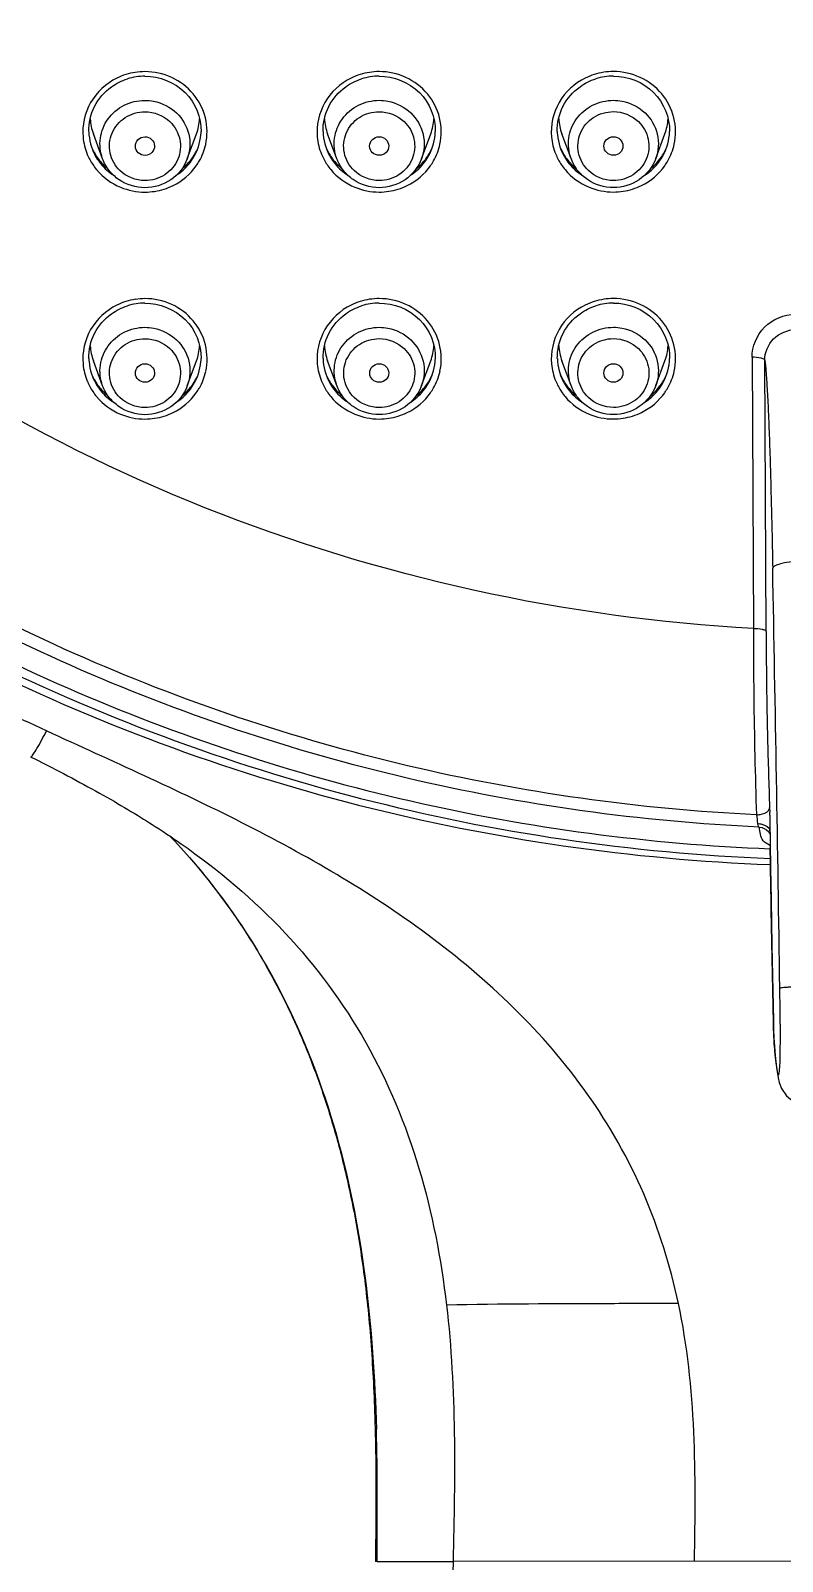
# Model space of a CAD drawing. Extents: x 1777 to 3131, y 3495 to 4487.
# Drawn here: x 2255.37 to 2279.13, y 4020.24 to 4068.55 of the extents above; entities that cross this region are included whole.
import ezdxf

# ---------------------------------------------------------------- set-up
doc = ezdxf.new("R2010")
doc.units = 0
doc.header["$LTSCALE"] = 30
doc.header["$MEASUREMENT"] = 0
for name, color, linetype in [('F3A55-R01_DXF_CONTINUOUS_LINE', 7, 'CONTINUOUS'), ('F3A55-R02_DXF_CONTINUOUS_LINE', 7, 'CONTINUOUS'), ('F3A55-R05_DXF_CONTINUOUS_LINE', 7, 'CONTINUOUS')]:
    doc.layers.add(name, color=color, linetype=linetype)

msp = doc.modelspace()

# ---------------------------------------------------------------- linework, layer by layer
at = {"layer": 'F3A55-R01_DXF_CONTINUOUS_LINE', "color": 7, "linetype": 'Continuous'}
for p, q in [((2255.374, 4045.634, 0), (2255.574, 4045.533, 0)), ((2255.574, 4045.533, 0), (2255.788, 4045.424, 0)), ((2255.788, 4045.424, 0), (2255.999, 4045.316, 0)), ((2255.999, 4045.316, 0), (2256.206, 4045.209, 0)), ((2256.206, 4045.209, 0), (2256.409, 4045.103, 0)), ((2256.409, 4045.103, 0), (2256.542, 4045.033, 0)), ((2256.542, 4045.033, 0), (2256.674, 4044.963, 0)), ((2256.674, 4044.963, 0), (2256.804, 4044.894, 0)), ((2256.804, 4044.894, 0), (2256.932, 4044.825, 0)), ((2256.932, 4044.825, 0), (2257.058, 4044.757, 0)), ((2257.058, 4044.757, 0), (2257.183, 4044.689, 0)), ((2257.183, 4044.689, 0), (2257.306, 4044.622, 0)), ((2257.306, 4044.622, 0), (2257.428, 4044.555, 0)), ((2257.428, 4044.555, 0), (2257.547, 4044.488, 0)), ((2257.547, 4044.488, 0), (2257.665, 4044.422, 0)), ((2257.665, 4044.422, 0), (2257.781, 4044.357, 0)), ((2257.781, 4044.357, 0), (2257.896, 4044.291, 0)), ((2257.896, 4044.291, 0), (2258.009, 4044.227, 0)), ((2258.009, 4044.227, 0), (2258.12, 4044.162, 0)), ((2258.12, 4044.162, 0), (2258.229, 4044.098, 0)), ((2258.229, 4044.098, 0), (2258.336, 4044.035, 0)), ((2258.336, 4044.035, 0), (2258.442, 4043.972, 0)), ((2258.442, 4043.972, 0), (2258.546, 4043.91, 0)), ((2258.546, 4043.91, 0), (2258.648, 4043.849, 0)), ((2258.648, 4043.849, 0), (2258.748, 4043.788, 0)), ((2258.748, 4043.788, 0), (2258.846, 4043.727, 0)), ((2258.846, 4043.727, 0), (2258.943, 4043.668, 0)), ((2258.943, 4043.668, 0), (2259.037, 4043.609, 0)), ((2259.037, 4043.609, 0), (2259.129, 4043.551, 0)), ((2259.129, 4043.551, 0), (2259.219, 4043.494, 0)), ((2259.219, 4043.494, 0), (2259.307, 4043.437, 0)), ((2259.307, 4043.437, 0), (2259.436, 4043.354, 0)), ((2259.436, 4043.354, 0), (2259.562, 4043.272, 0)), ((2259.562, 4043.272, 0), (2259.683, 4043.191, 0)), ((2259.683, 4043.191, 0), (2259.8, 4043.113, 0)), ((2259.761, 4043.139, 0), (2259.926, 4042.971, 0)), ((2259.8, 4043.113, 0), (2259.912, 4043.037, 0)), ((2259.912, 4043.037, 0), (2260.017, 4042.965, 0)), ((2259.926, 4042.971, 0), (2260.396, 4042.454, 0)), ((2260.017, 4042.965, 0), (2260.112, 4042.899, 0)), ((2260.112, 4042.899, 0), (2260.127, 4042.889, 0)), ((2260.396, 4042.454, 0), (2260.457, 4042.383, 0)), ((2260.457, 4042.383, 0), (2260.521, 4042.309, 0)), ((2260.521, 4042.309, 0), (2260.586, 4042.231, 0)), ((2260.586, 4042.231, 0), (2260.654, 4042.152, 0)), ((2260.654, 4042.152, 0), (2260.722, 4042.07, 0)), ((2260.722, 4042.07, 0), (2260.791, 4041.986, 0)), ((2260.791, 4041.986, 0), (2260.86, 4041.901, 0)), ((2260.86, 4041.901, 0), (2260.93, 4041.814, 0)), ((2260.93, 4041.814, 0), (2261.001, 4041.726, 0)), ((2261.001, 4041.726, 0), (2261.072, 4041.635, 0)), ((2261.072, 4041.635, 0), (2261.145, 4041.542, 0)), ((2261.145, 4041.542, 0), (2261.218, 4041.447, 0)), ((2261.218, 4041.447, 0), (2261.292, 4041.35, 0)), ((2261.292, 4041.35, 0), (2261.367, 4041.25, 0)), ((2261.367, 4041.25, 0), (2261.443, 4041.147, 0)), ((2261.443, 4041.147, 0), (2261.521, 4041.042, 0)), ((2261.521, 4041.042, 0), (2261.6, 4040.933, 0)), ((2261.6, 4040.933, 0), (2261.68, 4040.82, 0)), ((2261.68, 4040.82, 0), (2261.763, 4040.702, 0)), ((2261.763, 4040.702, 0), (2261.848, 4040.58, 0)), ((2266.251, 4024.64, 0), (2266.257, 4024.418, 0))]:
    msp.add_line(p, q, dxfattribs=at)
at = {"layer": 'F3A55-R01_DXF_CONTINUOUS_LINE', "color": 9, "linetype": 'Continuous'}
for p, q in [((2266.298, 4024.404, 0), (2266.257, 4024.418, 0)), ((2266.321, 4020.236, 0), (2266.271, 4020.236, 0)), ((2266.321, 4020.236, 0), (2268.72, 4020.236, 0)), ((2268.72, 4020.236, 0), (2266.391, 3916.205, 0)), ((2286.04, 4020.238, 0), (2268.721, 4020.236, 0))]:
    msp.add_line(p, q, dxfattribs=at)
at = {"layer": 'F3A55-R01_DXF_CONTINUOUS_LINE', "color": 7, "linetype": 'Continuous', "elevation": 0}
for points in [[(2261.848, 4040.58), (2261.934, 4040.454), (2261.977, 4040.389), (2262.021, 4040.324), (2262.064, 4040.259), (2262.108, 4040.192), (2262.152, 4040.125), (2262.195, 4040.058), (2262.239, 4039.99), (2262.282, 4039.921), (2262.326, 4039.853), (2262.369, 4039.784), (2262.412, 4039.715), (2262.454, 4039.645), (2262.497, 4039.575), (2262.539, 4039.505), (2262.581, 4039.435), (2262.623, 4039.364), (2262.665, 4039.293), (2262.707, 4039.222), (2262.749, 4039.15), (2262.79, 4039.078), (2262.831, 4039.005), (2262.872, 4038.933), (2262.913, 4038.86), (2262.953, 4038.786), (2262.994, 4038.713), (2263.034, 4038.639), (2263.074, 4038.564), (2263.114, 4038.489), (2263.154, 4038.414), (2263.193, 4038.339), (2263.232, 4038.263), (2263.271, 4038.187), (2263.31, 4038.111), (2263.349, 4038.034), (2263.388, 4037.957), (2263.426, 4037.88), (2263.464, 4037.802), (2263.502, 4037.724), (2263.54, 4037.645), (2263.577, 4037.567), (2263.614, 4037.487), (2263.652, 4037.408), (2263.688, 4037.328), (2263.725, 4037.248), (2263.762, 4037.167), (2263.798, 4037.086), (2263.834, 4037.005), (2263.87, 4036.923), (2263.905, 4036.841), (2263.941, 4036.759), (2263.976, 4036.676), (2264.011, 4036.593), (2264.046, 4036.509), (2264.08, 4036.425), (2264.114, 4036.341), (2264.149, 4036.257), (2264.182, 4036.172), (2264.216, 4036.086), (2264.249, 4036.001), (2264.283, 4035.914), (2264.315, 4035.828), (2264.348, 4035.741), (2264.381, 4035.654), (2264.413, 4035.566), (2264.445, 4035.478), (2264.477, 4035.39), (2264.508, 4035.301), (2264.539, 4035.212), (2264.57, 4035.122), (2264.601, 4035.033), (2264.632, 4034.942), (2264.662, 4034.852), (2264.692, 4034.761), (2264.722, 4034.669), (2264.751, 4034.577), (2264.781, 4034.485), (2264.81, 4034.392), (2264.839, 4034.3), (2264.867, 4034.206), (2264.895, 4034.112), (2264.923, 4034.018), (2264.951, 4033.924), (2264.979, 4033.829), (2265.006, 4033.733), (2265.033, 4033.638), (2265.06, 4033.541), (2265.086, 4033.444), (2265.113, 4033.347), (2265.139, 4033.248), (2265.165, 4033.148), (2265.191, 4033.048), (2265.217, 4032.946), (2265.243, 4032.842), (2265.268, 4032.737), (2265.294, 4032.631), (2265.32, 4032.523), (2265.346, 4032.414), (2265.371, 4032.303), (2265.396, 4032.191), (2265.421, 4032.077), (2265.446, 4031.963), (2265.471, 4031.847), (2265.496, 4031.73), (2265.52, 4031.612), (2265.544, 4031.494), (2265.567, 4031.374), (2265.591, 4031.254), (2265.613, 4031.132), (2265.636, 4031.01), (2265.658, 4030.888), (2265.68, 4030.765), (2265.701, 4030.641), (2265.722, 4030.517), (2265.743, 4030.392), (2265.763, 4030.266), (2265.783, 4030.14), (2265.803, 4030.014), (2265.822, 4029.887), (2265.84, 4029.759), (2265.859, 4029.63), (2265.877, 4029.501), (2265.894, 4029.371), (2265.911, 4029.241), (2265.928, 4029.11), (2265.944, 4028.978), (2265.96, 4028.846), (2265.976, 4028.713), (2265.991, 4028.579), (2266.006, 4028.444), (2266.02, 4028.309), (2266.034, 4028.172), (2266.047, 4028.036), (2266.061, 4027.898), (2266.073, 4027.759), (2266.086, 4027.62), (2266.098, 4027.48), (2266.109, 4027.339), (2266.12, 4027.197), (2266.131, 4027.054), (2266.142, 4026.91), (2266.152, 4026.766), (2266.161, 4026.621), (2266.17, 4026.474), (2266.179, 4026.327), (2266.188, 4026.178), (2266.196, 4026.029), (2266.204, 4025.879), (2266.211, 4025.728), (2266.218, 4025.576), (2266.224, 4025.422), (2266.231, 4025.268), (2266.236, 4025.113), (2266.242, 4024.956), (2266.247, 4024.799), (2266.251, 4024.64)], [(2266.257, 4024.418), (2266.276, 4023.349), (2266.281, 4021.658), (2266.271, 4020.236)]]:
    msp.add_lwpolyline(points, dxfattribs=at)
at = {"layer": 'F3A55-R01_DXF_CONTINUOUS_LINE', "color": 9, "linetype": 'Continuous'}
msp.add_arc((2281.198, 4104.242, 0), 61.869, 243.45547, 267.72469, dxfattribs=at)
for points, knots in [([(2253.458, 4048.672, 0), (2257.362, 4046.717, 0), (2265.637, 4043.656, 0), (2274.366, 4042.397, 0), (2278.743, 4042.228, 0)], [0, 0, 0, 0, 0.499179, 1, 1, 1, 1]), ([(2255.374, 4045.634, 0), (2255.401, 4045.62, 0), (2255.484, 4045.761, 0), (2255.584, 4045.9, 0), (2255.73, 4046.173, 0), (2255.828, 4046.354, 0), (2255.879, 4046.449, 0)], [0, 0, 0, 0, 0.094413, 0.346116, 0.664281, 1, 1, 1, 1]), ([(2275.84, 4028.376, 0), (2275.588, 4029.559, 0), (2274.863, 4031.886, 0), (2272.479, 4036.094, 0), (2268.13, 4040.202, 0), (2262.101, 4043.656, 0), (2257.943, 4045.501, 0), (2255.879, 4046.449, 0)], [0, 0, 0, 0, 0.129408, 0.258778, 0.513567, 0.756924, 1, 1, 1, 1]), ([(2260.127, 4042.889, 0), (2261.307, 4042.062, 0), (2263.528, 4040.2, 0), (2266.119, 4036.695, 0), (2267.794, 4032.653, 0), (2268.342, 4029.782, 0), (2268.513, 4028.328, 0)], [0, 0, 0, 0, 0.249424, 0.497163, 0.746706, 1, 1, 1, 1]), ([(2260.397, 4042.453, 0), (2261.451, 4041.24, 0), (2263.291, 4038.554, 0), (2265.694, 4032.523, 0), (2266.211, 4027.629, 0), (2266.298, 4024.404, 0)], [0, 0, 0, 0, 0.249221, 0.49972, 1, 1, 1, 1]), ([(2275.84, 4028.376, 0), (2275.122, 4028.374, 0), (2272.68, 4028.367, 0), (2270.237, 4028.359, 0), (2268.513, 4028.328, 0)], [0, 0, 0, 0, 0.293998, 1, 1, 1, 1])]:
    msp.add_open_spline(points, degree=3, knots=knots, dxfattribs=at)
for points in [[(2255.879, 4046.449, 0), (2254.914, 4046.892, 0), (2253.952, 4047.342, 0), (2253.002, 4047.817, 0)], [(2268.513, 4028.328, 0), (2268.828, 4025.648, 0), (2268.781, 4022.933, 0), (2268.721, 4020.236, 0)], [(2276.345, 4020.237, 0), (2276.397, 4022.954, 0), (2276.407, 4025.717, 0), (2275.84, 4028.376, 0)], [(2266.321, 4020.236, 0), (2266.329, 4021.625, 0), (2266.336, 4023.015, 0), (2266.298, 4024.404, 0)]]:
    msp.add_open_spline(points, degree=3, dxfattribs=at)
at = {"layer": 'F3A55-R02_DXF_CONTINUOUS_LINE', "color": 7, "linetype": 'Continuous'}
for p, q in [((2278.166, 4058.242, 0), (2278.209, 4049.685, 0)), ((2278.733, 4043.243, 0), (2278.737, 4042.901, 0)), ((2278.708, 4043.237, 0), (2278.709, 4043.235, 0)), ((2278.896, 4036.2, 0), (2278.928, 4035.905, 0)), ((2278.927, 4035.913, 0), (2278.939, 4035.835, 0)), ((2278.927, 4035.913, 0), (2278.928, 4035.905, 0))]:
    msp.add_line(p, q, dxfattribs=at)
at = {"layer": 'F3A55-R02_DXF_CONTINUOUS_LINE', "color": 9, "linetype": 'Continuous'}
for p, q in [((2278.61, 4049.59, 0), (2278.566, 4058.147, 0)), ((2278.72, 4044.022, 0), (2278.724, 4043.886, 0)), ((2278.733, 4043.277, 0), (2278.729, 4043.304, 0)), ((2278.733, 4043.243, 0), (2278.733, 4043.277, 0)), ((2278.733, 4043.243, 0), (2278.733, 4043.277, 0)), ((2278.733, 4043.223, 0), (2278.733, 4043.243, 0)), ((2278.733, 4043.203, 0), (2278.733, 4043.223, 0)), ((2278.839, 4037.359, 0), (2278.839, 4037.366, 0)), ((2278.919, 4036.033, 0), (2278.927, 4035.913, 0))]:
    msp.add_line(p, q, dxfattribs=at)
at = {"layer": 'F3A55-R02_DXF_CONTINUOUS_LINE', "color": 7, "linetype": 'Continuous', "elevation": 0}
for points in [[(2278.708, 4043.237), (2278.718, 4043.221), (2278.737, 4043.183)], [(2278.737, 4042.901), (2278.748, 4042.127), (2278.766, 4041.121), (2278.792, 4039.681), (2278.84, 4037.3)], [(2278.84, 4037.3), (2278.847, 4037.03), (2278.857, 4036.763), (2278.873, 4036.492), (2278.896, 4036.2)], [(2278.939, 4035.835), (2278.993, 4035.495), (2279.022, 4035.356), (2279.098, 4035.157), (2279.252, 4034.932), (2279.497, 4034.734), (2279.825, 4034.615), (2279.973, 4034.6)]]:
    msp.add_lwpolyline(points, dxfattribs=at)
at = {"layer": 'F3A55-R02_DXF_CONTINUOUS_LINE', "color": 9, "linetype": 'Continuous'}
for centre, radius, start, end in [((2258.986, 4065.239, 0), 2.02, 98.7151, 116.0871), ((2258.986, 4065.229, 0), 2.03, 90.0145, 98.682), ((2266.386, 4065.24, 0), 2.02, 98.7151, 116.0871), ((2266.386, 4065.23, 0), 2.03, 90.0145, 98.682), ((2273.786, 4065.241, 0), 2.02, 98.7151, 116.0871), ((2273.786, 4065.231, 0), 2.03, 90.0145, 98.682), ((2258.885, 4065.362, 0), 1.862, 185.2102, 202.5484), ((2266.285, 4065.363, 0), 1.862, 185.2102, 202.5484), ((2273.685, 4065.364, 0), 1.862, 185.2102, 202.5484), ((2258.905, 4065.373, 0), 1.885, 202.6166, 213.8624), ((2258.918, 4065.426, 0), 1.709, 200.4537, 216.88), ((2259.054, 4065.426, 0), 1.709, 323.1362, 339.5625), ((2259.075, 4065.368, 0), 1.876, 330.26, 347.5483), ((2266.305, 4065.374, 0), 1.885, 202.6166, 213.8624), ((2266.318, 4065.427, 0), 1.709, 200.4537, 216.88), ((2266.454, 4065.427, 0), 1.709, 323.1362, 339.5625), ((2266.475, 4065.369, 0), 1.876, 330.26, 347.5483), ((2273.705, 4065.375, 0), 1.885, 202.6166, 213.8624), ((2273.718, 4065.428, 0), 1.709, 200.4537, 216.88), ((2273.854, 4065.428, 0), 1.709, 323.1362, 339.5625), ((2273.875, 4065.37, 0), 1.876, 330.26, 347.5483), ((2258.919, 4065.382, 0), 1.902, 213.854, 219.8035), ((2258.962, 4065.468, 0), 1.77, 234.8788, 237.9224), ((2259.01, 4065.468, 0), 1.77, 302.0922, 305.1373), ((2259.064, 4065.375, 0), 1.888, 324.839, 330.2324), ((2266.319, 4065.383, 0), 1.902, 213.854, 219.8035), ((2266.362, 4065.469, 0), 1.77, 234.8788, 237.9224), ((2266.41, 4065.469, 0), 1.77, 302.0922, 305.1373), ((2266.464, 4065.376, 0), 1.888, 324.839, 330.2324), ((2273.719, 4065.384, 0), 1.902, 213.854, 219.8035), ((2273.762, 4065.47, 0), 1.77, 234.8788, 237.9224), ((2273.81, 4065.47, 0), 1.77, 302.0922, 305.1373), ((2273.864, 4065.377, 0), 1.888, 324.839, 330.2324), ((2258.986, 4065.477, 0), 2.02, 278.7151, 296.0871), ((2266.386, 4065.478, 0), 2.02, 278.7151, 296.0871), ((2273.786, 4065.479, 0), 2.02, 278.7151, 296.0871), ((2258.986, 4065.487, 0), 2.03, 270.0145, 278.682), ((2266.386, 4065.488, 0), 2.03, 270.0145, 278.682), ((2273.786, 4065.489, 0), 2.03, 270.0145, 278.682), ((2258.987, 4058.075, 0), 2.02, 98.7151, 116.0871), ((2258.987, 4058.064, 0), 2.03, 90.0145, 98.682), ((2266.387, 4058.076, 0), 2.02, 98.7151, 116.0871), ((2266.387, 4058.065, 0), 2.03, 90.0145, 98.682), ((2273.787, 4058.077, 0), 2.02, 98.7151, 116.0871), ((2273.787, 4058.066, 0), 2.03, 90.0145, 98.682), ((2258.886, 4058.198, 0), 1.862, 185.2102, 202.5484), ((2259.076, 4058.203, 0), 1.876, 330.26, 347.5483), ((2266.286, 4058.199, 0), 1.862, 185.2102, 202.5484), ((2266.476, 4058.204, 0), 1.876, 330.26, 347.5483), ((2273.686, 4058.2, 0), 1.862, 185.2102, 202.5484), ((2273.876, 4058.205, 0), 1.876, 330.26, 347.5483), ((2258.907, 4058.209, 0), 1.885, 202.6166, 213.8624), ((2258.919, 4058.262, 0), 1.709, 200.4537, 216.88), ((2259.055, 4058.262, 0), 1.709, 323.1362, 339.5625), ((2259.065, 4058.21, 0), 1.888, 324.839, 330.2324), ((2266.307, 4058.21, 0), 1.885, 202.6166, 213.8624), ((2266.319, 4058.263, 0), 1.709, 200.4537, 216.88), ((2266.455, 4058.263, 0), 1.709, 323.1362, 339.5625), ((2266.465, 4058.211, 0), 1.888, 324.839, 330.2324), ((2273.707, 4058.211, 0), 1.885, 202.6166, 213.8624), ((2273.719, 4058.264, 0), 1.709, 200.4537, 216.88), ((2273.855, 4058.264, 0), 1.709, 323.1362, 339.5625), ((2273.865, 4058.213, 0), 1.888, 324.839, 330.2324), ((2258.92, 4058.218, 0), 1.902, 213.854, 219.8035), ((2258.963, 4058.304, 0), 1.77, 234.8788, 237.9224), ((2259.011, 4058.304, 0), 1.77, 302.0922, 305.1373), ((2266.32, 4058.219, 0), 1.902, 213.854, 219.8035), ((2266.363, 4058.305, 0), 1.77, 234.8788, 237.9224), ((2266.411, 4058.305, 0), 1.77, 302.0922, 305.1373), ((2273.72, 4058.22, 0), 1.902, 213.854, 219.8035), ((2273.763, 4058.306, 0), 1.77, 234.8788, 237.9224), ((2273.811, 4058.306, 0), 1.77, 302.0922, 305.1373), ((2258.987, 4058.323, 0), 2.03, 270.0145, 278.682), ((2258.987, 4058.313, 0), 2.02, 278.7151, 296.0871), ((2266.387, 4058.324, 0), 2.03, 270.0145, 278.682), ((2266.387, 4058.314, 0), 2.02, 278.7151, 296.0871), ((2273.787, 4058.325, 0), 2.03, 270.0145, 278.682), ((2273.787, 4058.315, 0), 2.02, 278.7151, 296.0871), ((-815.336, 3992.382, 0), 3094.721, 0.850608, 1.096079), ((2535.855, 4050.324, 0), 257.647, 180.14222, 180.32178), ((2278.379, 4043.02, 0), 0.393, 33.3492, 39.3363), ((2279.167, 4043.253, 0), 0.435, 176.8764, 181.3315), ((2279.237, 4044.016, 0), 1.28, 245.9894, 246.9956), ((2279.413, 4043.295, 0), 0.684, 184.714, 186.1259), ((2421.562, 4044.774, 0), 142.837, 180.63005, 180.80684), ((2199.895, 4037.143, 0), 79.158, 0.03413, 0.85485)]:
    msp.add_arc(centre, radius, start, end, dxfattribs=at)
at = {"layer": 'F3A55-R02_DXF_CONTINUOUS_LINE', "color": 7, "linetype": 'Continuous'}
for centre, radius, start, end in [((2258.988, 4065.272, 0), 1.844, 90.0545, 107.5744), ((2266.388, 4065.273, 0), 1.844, 90.0545, 107.5744), ((2273.788, 4065.274, 0), 1.844, 90.0545, 107.5744), ((2258.857, 4065.406, 0), 1.645, 181.4713, 184.8665), ((2258.884, 4065.409, 0), 1.671, 184.887, 198.4233), ((2259.088, 4065.409, 0), 1.671, 341.5932, 355.1287), ((2259.115, 4065.406, 0), 1.645, 355.1493, 358.537), ((2266.257, 4065.407, 0), 1.645, 181.4713, 184.8665), ((2266.284, 4065.41, 0), 1.671, 184.887, 198.4233), ((2266.488, 4065.41, 0), 1.671, 341.5932, 355.1287), ((2266.515, 4065.407, 0), 1.645, 355.1493, 358.537), ((2273.657, 4065.408, 0), 1.645, 181.4713, 184.8665), ((2273.684, 4065.411, 0), 1.671, 184.887, 198.4233), ((2273.888, 4065.411, 0), 1.671, 341.5932, 355.1287), ((2273.915, 4065.408, 0), 1.645, 355.1493, 358.537), ((2258.862, 4065.402, 0), 1.648, 198.4463, 200.3758), ((2258.898, 4065.542, 0), 1.731, 202.4826, 204.2406), ((2258.918, 4065.552, 0), 1.752, 204.2668, 216.8864), ((2258.948, 4065.577, 0), 1.792, 216.9604, 230.4715), ((2259.024, 4065.577, 0), 1.792, 309.5446, 323.0558), ((2259.055, 4065.552, 0), 1.752, 323.1297, 335.7493), ((2259.074, 4065.542, 0), 1.731, 335.7755, 337.534), ((2259.11, 4065.402, 0), 1.648, 339.6404, 341.5703), ((2266.262, 4065.403, 0), 1.648, 198.4463, 200.3758), ((2266.298, 4065.543, 0), 1.731, 202.4826, 204.2406), ((2266.318, 4065.553, 0), 1.752, 204.2668, 216.8864), ((2266.348, 4065.578, 0), 1.792, 216.9604, 230.4715), ((2266.424, 4065.578, 0), 1.792, 309.5446, 323.0558), ((2266.455, 4065.553, 0), 1.752, 323.1297, 335.7493), ((2266.474, 4065.543, 0), 1.731, 335.7755, 337.534), ((2266.51, 4065.403, 0), 1.648, 339.6404, 341.5703), ((2273.662, 4065.404, 0), 1.648, 198.4463, 200.3758), ((2273.698, 4065.544, 0), 1.731, 202.4826, 204.2406), ((2273.718, 4065.554, 0), 1.752, 204.2668, 216.8864), ((2273.748, 4065.579, 0), 1.792, 216.9604, 230.4715), ((2273.824, 4065.58, 0), 1.792, 309.5446, 323.0558), ((2273.855, 4065.554, 0), 1.752, 323.1297, 335.7493), ((2273.874, 4065.544, 0), 1.731, 335.7755, 337.534), ((2273.91, 4065.405, 0), 1.648, 339.6404, 341.5703), ((2258.989, 4058.108, 0), 1.844, 90.0545, 107.5744), ((2266.389, 4058.109, 0), 1.844, 90.0545, 107.5744), ((2273.789, 4058.11, 0), 1.844, 90.0545, 107.5744), ((2258.859, 4058.242, 0), 1.645, 181.4713, 184.8665), ((2258.885, 4058.245, 0), 1.671, 184.887, 198.4233), ((2259.089, 4058.245, 0), 1.671, 341.5932, 355.1287), ((2259.116, 4058.242, 0), 1.645, 355.1493, 358.537), ((2266.259, 4058.243, 0), 1.645, 181.4713, 184.8665), ((2266.285, 4058.246, 0), 1.671, 184.887, 198.4233), ((2266.489, 4058.246, 0), 1.671, 341.5932, 355.1287), ((2266.516, 4058.243, 0), 1.645, 355.1493, 358.537), ((2273.659, 4058.244, 0), 1.645, 181.4713, 184.8665), ((2273.685, 4058.247, 0), 1.671, 184.887, 198.4233), ((2273.889, 4058.247, 0), 1.671, 341.5932, 355.1287), ((2273.916, 4058.244, 0), 1.645, 355.1493, 358.537), ((2258.863, 4058.238, 0), 1.648, 198.4463, 200.3758), ((2258.899, 4058.378, 0), 1.731, 202.4826, 204.2406), ((2258.919, 4058.388, 0), 1.752, 204.2668, 216.8864), ((2258.949, 4058.413, 0), 1.792, 216.9604, 230.4715), ((2259.025, 4058.413, 0), 1.792, 309.5446, 323.0558), ((2259.056, 4058.388, 0), 1.752, 323.1297, 335.7493), ((2259.075, 4058.378, 0), 1.731, 335.7755, 337.534), ((2259.111, 4058.238, 0), 1.648, 339.6404, 341.5703), ((2266.263, 4058.239, 0), 1.648, 198.4463, 200.3758), ((2266.299, 4058.379, 0), 1.731, 202.4826, 204.2406), ((2266.319, 4058.389, 0), 1.752, 204.2668, 216.8864), ((2266.349, 4058.414, 0), 1.792, 216.9604, 230.4715), ((2266.425, 4058.414, 0), 1.792, 309.5446, 323.0558), ((2266.456, 4058.389, 0), 1.752, 323.1297, 335.7493), ((2266.475, 4058.379, 0), 1.731, 335.7755, 337.534), ((2266.511, 4058.239, 0), 1.648, 339.6404, 341.5703), ((2273.663, 4058.24, 0), 1.648, 198.4463, 200.3758), ((2273.699, 4058.38, 0), 1.731, 202.4826, 204.2406), ((2273.719, 4058.39, 0), 1.752, 204.2668, 216.8864), ((2273.749, 4058.415, 0), 1.792, 216.9604, 230.4715), ((2273.825, 4058.415, 0), 1.792, 309.5446, 323.0558), ((2273.856, 4058.39, 0), 1.752, 323.1297, 335.7493), ((2273.875, 4058.38, 0), 1.731, 335.7755, 337.534), ((2273.911, 4058.24, 0), 1.648, 339.6404, 341.5703), ((2428.448, 4049.832, 0), 149.837, 180.37652, 181.07822), ((2260.059, 4043.433, 0), 18.67, 1.0999, 1.3909)]:
    msp.add_arc(centre, radius, start, end, dxfattribs=at)
for points, knots in [([(2221.177, 4100.783, 0), (2221.177, 4097.082, 0), (2221.914, 4089.653, 0), (2225.185, 4078.938, 0), (2230.5, 4069.022, 0), (2237.661, 4060.27, 0), (2246.405, 4053, 0), (2256.413, 4047.473, 0), (2267.315, 4043.889, 0), (2274.923, 4042.88, 0), (2278.737, 4042.729, 0)], [0, 0, 0, 0, 0.123095, 0.24647, 0.370378, 0.494979, 0.620337, 0.746403, 0.873029, 1, 1, 1, 1]), ([(2258.986, 4067.116, 0), (2259.443, 4067.116, 0), (2260.387, 4066.754, 0), (2260.77, 4065.808, 0), (2260.759, 4065.364, 0)], [0, 0, 0, 0, 0.507035, 1, 1, 1, 1]), ([(2266.386, 4067.117, 0), (2266.843, 4067.117, 0), (2267.787, 4066.755, 0), (2268.17, 4065.809, 0), (2268.159, 4065.365, 0)], [0, 0, 0, 0, 0.507035, 1, 1, 1, 1]), ([(2273.786, 4067.118, 0), (2274.243, 4067.118, 0), (2275.187, 4066.756, 0), (2275.57, 4065.81, 0), (2275.559, 4065.366, 0)], [0, 0, 0, 0, 0.507035, 1, 1, 1, 1]), ([(2257.213, 4065.364, 0), (2257.207, 4065.634, 0), (2257.332, 4066.192, 0), (2257.708, 4066.621, 0), (2257.931, 4066.78, 0)], [0, 0, 0, 0, 0.496276, 1, 1, 1, 1]), ([(2264.613, 4065.365, 0), (2264.607, 4065.636, 0), (2264.732, 4066.193, 0), (2265.108, 4066.622, 0), (2265.331, 4066.781, 0)], [0, 0, 0, 0, 0.496276, 1, 1, 1, 1]), ([(2272.013, 4065.366, 0), (2272.007, 4065.637, 0), (2272.132, 4066.194, 0), (2272.508, 4066.623, 0), (2272.731, 4066.783, 0)], [0, 0, 0, 0, 0.496276, 1, 1, 1, 1]), ([(2258.987, 4059.952, 0), (2259.444, 4059.952, 0), (2260.388, 4059.59, 0), (2260.771, 4058.644, 0), (2260.76, 4058.2, 0)], [0, 0, 0, 0, 0.507035, 1, 1, 1, 1]), ([(2266.387, 4059.953, 0), (2266.844, 4059.953, 0), (2267.788, 4059.591, 0), (2268.171, 4058.645, 0), (2268.16, 4058.201, 0)], [0, 0, 0, 0, 0.507035, 1, 1, 1, 1]), ([(2273.787, 4059.954, 0), (2274.244, 4059.954, 0), (2275.188, 4059.592, 0), (2275.571, 4058.646, 0), (2275.56, 4058.202, 0)], [0, 0, 0, 0, 0.507035, 1, 1, 1, 1]), ([(2257.214, 4058.2, 0), (2257.208, 4058.47, 0), (2257.333, 4059.028, 0), (2257.709, 4059.456, 0), (2257.932, 4059.616, 0)], [0, 0, 0, 0, 0.496276, 1, 1, 1, 1]), ([(2264.614, 4058.201, 0), (2264.608, 4058.471, 0), (2264.733, 4059.029, 0), (2265.109, 4059.457, 0), (2265.332, 4059.617, 0)], [0, 0, 0, 0, 0.496276, 1, 1, 1, 1]), ([(2272.014, 4058.202, 0), (2272.008, 4058.472, 0), (2272.133, 4059.03, 0), (2272.509, 4059.459, 0), (2272.732, 4059.618, 0)], [0, 0, 0, 0, 0.496276, 1, 1, 1, 1]), ([(2278.726, 4043.792, 0), (2278.727, 4043.749, 0), (2278.729, 4043.587, 0), (2278.73, 4043.424, 0), (2278.729, 4043.304, 0)], [0, 0, 0, 0, 0.260685, 1, 1, 1, 1])]:
    msp.add_open_spline(points, degree=3, knots=knots, dxfattribs=at)
at = {"layer": 'F3A55-R02_DXF_CONTINUOUS_LINE', "color": 9, "linetype": 'Continuous'}
for points, knots in [([(2278.392, 4043.414, 0), (2274.653, 4043.585, 0), (2267.2, 4044.617, 0), (2256.531, 4048.186, 0), (2246.744, 4053.645, 0), (2238.199, 4060.802, 0), (2231.203, 4069.399, 0), (2226.014, 4079.128, 0), (2222.822, 4089.631, 0), (2222.102, 4096.912, 0), (2222.102, 4100.539, 0)], [0, 0, 0, 0, 0.127002, 0.253651, 0.379731, 0.50509, 0.629684, 0.753576, 0.876929, 1, 1, 1, 1]), ([(2278.304, 4043.802, 0), (2274.597, 4043.978, 0), (2267.207, 4045.015, 0), (2256.631, 4048.569, 0), (2246.933, 4053.995, 0), (2238.465, 4061.101, 0), (2231.535, 4069.632, 0), (2226.395, 4079.283, 0), (2223.232, 4089.701, 0), (2222.52, 4096.922, 0), (2222.519, 4100.518, 0)], [0, 0, 0, 0, 0.127002, 0.25365, 0.379728, 0.505086, 0.629679, 0.753572, 0.876927, 1, 1, 1, 1]), ([(2278.209, 4049.685, 0), (2272.304, 4050.004, 0), (2260.554, 4052.568, 0), (2247.725, 4060.318, 0), (2239.485, 4068.691, 0), (2234.469, 4075.882, 0), (2230.764, 4083.78, 0), (2229.233, 4089.386, 0), (2228.716, 4092.223, 0)], [0, 0, 0, 0, 0.252822, 0.503795, 0.62874, 0.753024, 0.876724, 1, 1, 1, 1]), ([(2258.098, 4067.053, 0), (2257.759, 4066.886, 0), (2257.168, 4066.348, 0), (2256.997, 4065.563, 0), (2257.03, 4065.193, 0)], [0, 0, 0, 0, 0.503911, 1, 1, 1, 1]), ([(2260.906, 4064.963, 0), (2260.966, 4065.236, 0), (2260.959, 4065.821, 0), (2260.558, 4066.599, 0), (2259.856, 4067.133, 0), (2259.274, 4067.259, 0), (2258.986, 4067.258, 0)], [0, 0, 0, 0, 0.246406, 0.494418, 0.745837, 1, 1, 1, 1]), ([(2265.498, 4067.054, 0), (2265.159, 4066.888, 0), (2264.568, 4066.349, 0), (2264.397, 4065.564, 0), (2264.43, 4065.194, 0)], [0, 0, 0, 0, 0.503911, 1, 1, 1, 1]), ([(2268.306, 4064.964, 0), (2268.366, 4065.237, 0), (2268.359, 4065.822, 0), (2267.958, 4066.6, 0), (2267.256, 4067.134, 0), (2266.674, 4067.26, 0), (2266.386, 4067.26, 0)], [0, 0, 0, 0, 0.246406, 0.494418, 0.745837, 1, 1, 1, 1]), ([(2272.898, 4067.055, 0), (2272.559, 4066.889, 0), (2271.968, 4066.35, 0), (2271.797, 4065.565, 0), (2271.83, 4065.195, 0)], [0, 0, 0, 0, 0.503911, 1, 1, 1, 1]), ([(2275.706, 4064.965, 0), (2275.766, 4065.238, 0), (2275.759, 4065.823, 0), (2275.358, 4066.601, 0), (2274.656, 4067.135, 0), (2274.074, 4067.261, 0), (2273.786, 4067.261, 0)], [0, 0, 0, 0, 0.246406, 0.494418, 0.745837, 1, 1, 1, 1]), ([(2258.099, 4059.889, 0), (2257.76, 4059.722, 0), (2257.169, 4059.184, 0), (2256.998, 4058.399, 0), (2257.031, 4058.029, 0)], [0, 0, 0, 0, 0.503911, 1, 1, 1, 1]), ([(2260.907, 4057.799, 0), (2260.967, 4058.072, 0), (2260.96, 4058.657, 0), (2260.559, 4059.435, 0), (2259.857, 4059.969, 0), (2259.275, 4060.094, 0), (2258.987, 4060.094, 0)], [0, 0, 0, 0, 0.246406, 0.494418, 0.745837, 1, 1, 1, 1]), ([(2265.499, 4059.89, 0), (2265.16, 4059.723, 0), (2264.569, 4059.185, 0), (2264.398, 4058.4, 0), (2264.431, 4058.03, 0)], [0, 0, 0, 0, 0.503911, 1, 1, 1, 1]), ([(2268.307, 4057.8, 0), (2268.367, 4058.073, 0), (2268.36, 4058.658, 0), (2267.959, 4059.436, 0), (2267.257, 4059.97, 0), (2266.675, 4060.095, 0), (2266.387, 4060.095, 0)], [0, 0, 0, 0, 0.246406, 0.494418, 0.745837, 1, 1, 1, 1]), ([(2272.899, 4059.891, 0), (2272.56, 4059.724, 0), (2271.969, 4059.186, 0), (2271.798, 4058.401, 0), (2271.831, 4058.031, 0)], [0, 0, 0, 0, 0.503911, 1, 1, 1, 1]), ([(2275.707, 4057.801, 0), (2275.767, 4058.074, 0), (2275.76, 4058.659, 0), (2275.359, 4059.437, 0), (2274.657, 4059.971, 0), (2274.075, 4060.096, 0), (2273.787, 4060.096, 0)], [0, 0, 0, 0, 0.246406, 0.494418, 0.745837, 1, 1, 1, 1]), ([(2278.166, 4058.242, 0), (2278.167, 4058.585, 0), (2278.461, 4059.307, 0), (2279.179, 4059.593, 0), (2279.53, 4059.605, 0)], [0, 0, 0, 0, 0.494356, 1, 1, 1, 1]), ([(2278.566, 4058.147, 0), (2278.565, 4058.392, 0), (2278.778, 4058.906, 0), (2279.29, 4059.11, 0), (2279.541, 4059.116, 0)], [0, 0, 0, 0, 0.493823, 1, 1, 1, 1]), ([(2278.566, 4058.147, 0), (2278.564, 4058.163, 0), (2278.52, 4058.196, 0), (2278.388, 4058.232, 0), (2278.259, 4058.243, 0), (2278.166, 4058.242, 0)], [0, 0, 0, 0, 0.11215, 0.336573, 1, 1, 1, 1]), ([(2278.566, 4058.147, 0), (2278.59, 4058.035, 0), (2278.608, 4057.737, 0), (2278.649, 4057.202, 0), (2278.682, 4056.492, 0), (2278.728, 4055.309, 0), (2278.774, 4053.656, 0), (2278.805, 4052.291, 0), (2278.819, 4051.581, 0)], [0, 0, 0, 0, 0.052261, 0.135743, 0.245444, 0.37645, 0.67612, 1, 1, 1, 1]), ([(2279.792, 4051.81, 0), (2279.669, 4051.807, 0), (2279.442, 4051.794, 0), (2279.137, 4051.745, 0), (2278.939, 4051.691, 0), (2278.824, 4051.62, 0), (2278.819, 4051.582, 0)], [0, 0, 0, 0, 0.360433, 0.669395, 0.887816, 1, 1, 1, 1]), ([(2278.209, 4049.685, 0), (2278.302, 4049.685, 0), (2278.431, 4049.675, 0), (2278.562, 4049.639, 0), (2278.608, 4049.606, 0), (2278.61, 4049.59, 0)], [0, 0, 0, 0, 0.657662, 0.88537, 1, 1, 1, 1]), ([(2278.212, 4048.877, 0), (2278.214, 4048.429, 0), (2278.224, 4046.737, 0), (2278.265, 4045.045, 0), (2278.304, 4043.802, 0)], [0, 0, 0, 0, 0.265122, 1, 1, 1, 1]), ([(2278.637, 4047.013, 0), (2278.642, 4046.747, 0), (2278.664, 4045.75, 0), (2278.695, 4044.753, 0), (2278.72, 4044.022, 0)], [0, 0, 0, 0, 0.266285, 1, 1, 1, 1]), ([(2278.304, 4043.802, 0), (2278.343, 4043.802, 0), (2278.478, 4043.813, 0), (2278.624, 4043.862, 0), (2278.685, 4043.938, 0)], [0, 0, 0, 0, 0.288171, 1, 1, 1, 1]), ([(2278.336, 4043.523, 0), (2278.338, 4043.509, 0), (2278.346, 4043.469, 0), (2278.366, 4043.424, 0), (2278.392, 4043.414, 0)], [0, 0, 0, 0, 0.342406, 1, 1, 1, 1]), ([(2278.336, 4043.523, 0), (2278.384, 4043.523, 0), (2278.53, 4043.508, 0), (2278.723, 4043.411, 0), (2278.729, 4043.304, 0)], [0, 0, 0, 0, 0.310451, 1, 1, 1, 1]), ([(2278.717, 4042.847, 0), (2278.643, 4042.879, 0), (2278.503, 4042.962, 0), (2278.423, 4043.19, 0), (2278.409, 4043.338, 0), (2278.392, 4043.414, 0)], [0, 0, 0, 0, 0.347589, 0.664672, 1, 1, 1, 1]), ([(2278.839, 4037.366, 0), (2278.811, 4038.719, 0), (2278.776, 4040.518, 0), (2278.745, 4042.317, 0), (2278.739, 4042.763, 0)], [0, 0, 0, 0, 0.752004, 1, 1, 1, 1]), ([(2280.02, 4038.382, 0), (2279.897, 4038.38, 0), (2279.671, 4038.375, 0), (2279.403, 4038.364, 0), (2279.229, 4038.351, 0), (2279.136, 4038.344, 0), (2279.082, 4038.333, 0), (2279.049, 4038.33, 0), (2279.044, 4038.323, 0)], [0, 0, 0, 0, 0.376003, 0.695404, 0.819258, 0.913255, 0.973936, 1, 1, 1, 1]), ([(2278.894, 4036.262, 0), (2278.888, 4036.333, 0), (2278.858, 4036.7, 0), (2278.845, 4037.069, 0), (2278.839, 4037.366, 0)], [0, 0, 0, 0, 0.193591, 1, 1, 1, 1]), ([(2279.053, 4037.191, 0), (2279.053, 4037.103, 0), (2279.052, 4036.788, 0), (2279.049, 4036.474, 0), (2279.044, 4036.247, 0)], [0, 0, 0, 0, 0.278372, 1, 1, 1, 1]), ([(2278.919, 4036.033, 0), (2278.917, 4036.049, 0), (2278.907, 4036.125, 0), (2278.899, 4036.202, 0), (2278.894, 4036.262, 0)], [0, 0, 0, 0, 0.211778, 1, 1, 1, 1]), ([(2279.044, 4036.247, 0), (2279.041, 4036.085, 0), (2279.045, 4035.925, 0), (2278.991, 4035.432, 0), (2278.954, 4035.811, 0), (2278.936, 4035.923, 0)], [0, 0, 0, 0, 0.483197, 0.659193, 1, 1, 1, 1])]:
    msp.add_open_spline(points, degree=3, knots=knots, dxfattribs=at)
at = {"layer": 'F3A55-R02_DXF_CONTINUOUS_LINE', "color": 7, "linetype": 'Continuous'}
for points in [[(2257.931, 4066.78, 0), (2258.083, 4066.889, 0), (2258.253, 4066.974, 0), (2258.431, 4067.03, 0)], [(2265.331, 4066.781, 0), (2265.483, 4066.89, 0), (2265.653, 4066.975, 0), (2265.831, 4067.031, 0)], [(2272.731, 4066.783, 0), (2272.883, 4066.891, 0), (2273.053, 4066.976, 0), (2273.231, 4067.032, 0)], [(2257.932, 4059.616, 0), (2258.084, 4059.724, 0), (2258.254, 4059.809, 0), (2258.432, 4059.866, 0)], [(2265.332, 4059.617, 0), (2265.484, 4059.725, 0), (2265.654, 4059.81, 0), (2265.832, 4059.867, 0)], [(2272.732, 4059.618, 0), (2272.884, 4059.726, 0), (2273.054, 4059.811, 0), (2273.232, 4059.868, 0)], [(2278.61, 4049.59, 0), (2278.611, 4049.342, 0), (2278.612, 4049.095, 0), (2278.614, 4048.848, 0)]]:
    msp.add_open_spline(points, degree=3, dxfattribs=at)
at = {"layer": 'F3A55-R02_DXF_CONTINUOUS_LINE', "color": 9, "linetype": 'Continuous'}
for points in [[(2257.458, 4064.165, 0), (2257.658, 4063.924, 0), (2257.926, 4063.73, 0), (2258.215, 4063.61, 0)], [(2257.551, 4064.4, 0), (2257.66, 4064.254, 0), (2257.795, 4064.125, 0), (2257.944, 4064.02, 0)], [(2259.874, 4063.663, 0), (2260.163, 4063.805, 0), (2260.423, 4064.025, 0), (2260.608, 4064.287, 0)], [(2260.029, 4064.02, 0), (2260.178, 4064.125, 0), (2260.312, 4064.255, 0), (2260.421, 4064.4, 0)], [(2264.858, 4064.166, 0), (2265.058, 4063.925, 0), (2265.326, 4063.731, 0), (2265.615, 4063.611, 0)], [(2264.951, 4064.401, 0), (2265.06, 4064.255, 0), (2265.195, 4064.126, 0), (2265.344, 4064.021, 0)], [(2267.274, 4063.664, 0), (2267.563, 4063.806, 0), (2267.823, 4064.026, 0), (2268.008, 4064.288, 0)], [(2267.429, 4064.021, 0), (2267.578, 4064.126, 0), (2267.712, 4064.256, 0), (2267.821, 4064.401, 0)], [(2272.258, 4064.167, 0), (2272.458, 4063.926, 0), (2272.726, 4063.732, 0), (2273.015, 4063.612, 0)], [(2272.351, 4064.402, 0), (2272.46, 4064.256, 0), (2272.595, 4064.127, 0), (2272.744, 4064.022, 0)], [(2274.674, 4063.665, 0), (2274.963, 4063.807, 0), (2275.223, 4064.027, 0), (2275.408, 4064.289, 0)], [(2274.829, 4064.022, 0), (2274.978, 4064.127, 0), (2275.112, 4064.257, 0), (2275.221, 4064.402, 0)], [(2258.215, 4063.61, 0), (2258.457, 4063.51, 0), (2258.724, 4063.457, 0), (2258.986, 4063.457, 0)], [(2265.615, 4063.611, 0), (2265.857, 4063.511, 0), (2266.124, 4063.458, 0), (2266.386, 4063.458, 0)], [(2273.015, 4063.612, 0), (2273.257, 4063.512, 0), (2273.524, 4063.459, 0), (2273.786, 4063.459, 0)], [(2257.459, 4057, 0), (2257.659, 4056.76, 0), (2257.927, 4056.565, 0), (2258.216, 4056.446, 0)], [(2257.552, 4057.236, 0), (2257.661, 4057.09, 0), (2257.796, 4056.961, 0), (2257.945, 4056.856, 0)], [(2259.875, 4056.499, 0), (2260.164, 4056.64, 0), (2260.424, 4056.86, 0), (2260.609, 4057.123, 0)], [(2260.03, 4056.856, 0), (2260.179, 4056.961, 0), (2260.313, 4057.09, 0), (2260.422, 4057.236, 0)], [(2264.859, 4057.001, 0), (2265.059, 4056.761, 0), (2265.327, 4056.566, 0), (2265.616, 4056.447, 0)], [(2264.952, 4057.237, 0), (2265.061, 4057.091, 0), (2265.196, 4056.962, 0), (2265.345, 4056.857, 0)], [(2267.275, 4056.5, 0), (2267.564, 4056.641, 0), (2267.824, 4056.862, 0), (2268.009, 4057.124, 0)], [(2267.43, 4056.857, 0), (2267.579, 4056.962, 0), (2267.713, 4057.092, 0), (2267.822, 4057.237, 0)], [(2272.259, 4057.002, 0), (2272.459, 4056.762, 0), (2272.727, 4056.568, 0), (2273.016, 4056.448, 0)], [(2272.352, 4057.238, 0), (2272.461, 4057.092, 0), (2272.596, 4056.963, 0), (2272.745, 4056.858, 0)], [(2274.675, 4056.501, 0), (2274.964, 4056.642, 0), (2275.224, 4056.863, 0), (2275.409, 4057.125, 0)], [(2274.83, 4056.858, 0), (2274.979, 4056.963, 0), (2275.113, 4057.093, 0), (2275.222, 4057.238, 0)], [(2258.216, 4056.446, 0), (2258.458, 4056.346, 0), (2258.725, 4056.293, 0), (2258.987, 4056.293, 0)], [(2265.616, 4056.447, 0), (2265.858, 4056.347, 0), (2266.125, 4056.294, 0), (2266.387, 4056.294, 0)], [(2273.016, 4056.448, 0), (2273.258, 4056.348, 0), (2273.525, 4056.295, 0), (2273.787, 4056.295, 0)], [(2278.304, 4043.802, 0), (2278.322, 4043.71, 0), (2278.329, 4043.617, 0), (2278.336, 4043.523, 0)], [(2278.685, 4043.938, 0), (2278.704, 4043.961, 0), (2278.719, 4043.992, 0), (2278.72, 4044.022, 0)], [(2278.392, 4043.414, 0), (2278.5, 4043.41, 0), (2278.615, 4043.354, 0), (2278.683, 4043.27, 0)], [(2278.729, 4043.304, 0), (2278.728, 4043.282, 0), (2278.729, 4043.261, 0), (2278.731, 4043.239, 0)], [(2278.936, 4035.923, 0), (2278.93, 4035.96, 0), (2278.924, 4035.996, 0), (2278.919, 4036.033, 0)]]:
    msp.add_open_spline(points, degree=3, dxfattribs=at)
at = {"layer": 'F3A55-R05_DXF_CONTINUOUS_LINE', "color": 7, "linetype": 'Continuous'}
for p, q in [((2257.648, 4064.51, 0), (2257.358, 4065.292, 0)), ((2260.324, 4064.51, 0), (2260.614, 4065.292, 0)), ((2265.048, 4064.511, 0), (2264.758, 4065.293, 0)), ((2267.724, 4064.511, 0), (2268.014, 4065.293, 0)), ((2272.448, 4064.512, 0), (2272.158, 4065.294, 0)), ((2275.124, 4064.512, 0), (2275.414, 4065.294, 0)), ((2257.649, 4057.346, 0), (2257.359, 4058.128, 0)), ((2260.325, 4057.346, 0), (2260.615, 4058.128, 0)), ((2265.049, 4057.347, 0), (2264.759, 4058.129, 0)), ((2267.725, 4057.347, 0), (2268.015, 4058.129, 0)), ((2272.449, 4057.348, 0), (2272.159, 4058.13, 0)), ((2275.125, 4057.348, 0), (2275.415, 4058.13, 0))]:
    msp.add_line(p, q, dxfattribs=at)
for centre, start, end in [((2258.894, 4065.861, 0), 183.1893, 200.3406), ((2259.077, 4065.862, 0), 339.6761, 356.8038), ((2266.294, 4065.863, 0), 183.1893, 200.3406), ((2266.477, 4065.863, 0), 339.6761, 356.8038), ((2273.694, 4065.864, 0), 183.1893, 200.3406), ((2273.877, 4065.864, 0), 339.6761, 356.8038), ((2258.895, 4058.697, 0), 183.1893, 200.3406), ((2259.078, 4058.697, 0), 339.6761, 356.8038), ((2266.295, 4058.698, 0), 183.1893, 200.3406), ((2266.478, 4058.698, 0), 339.6761, 356.8038), ((2273.695, 4058.699, 0), 183.1893, 200.3406), ((2273.878, 4058.699, 0), 339.6761, 356.8038)]:
    msp.add_arc(centre, 1.639, start, end, dxfattribs=at)
for centre, major_axis, ratio in [((2258.987, 4064.909, 0), (0.302, 0.005), 0.968643), ((2266.387, 4064.91, 0), (0.302, 0.003), 0.968813), ((2273.786, 4064.911, 0), (0.302, 0.002), 0.968914), ((2258.988, 4057.745, 0), (0.302, 0.006), 0.968993), ((2266.388, 4057.746, 0), (0.302, 0.004), 0.969166), ((2273.787, 4057.747, 0), (0.302, 0.002), 0.96927)]:
    msp.add_ellipse(centre, major_axis=major_axis, ratio=ratio, dxfattribs=at)
at = {"layer": 'F3A55-R05_DXF_CONTINUOUS_LINE', "color": 9, "linetype": 'Continuous'}
for points, knots in [([(2257.648, 4064.51, 0), (2257.573, 4064.714, 0), (2257.522, 4065.169, 0), (2257.781, 4065.802, 0), (2258.308, 4066.246, 0), (2258.761, 4066.352, 0), (2258.986, 4066.352, 0)], [0, 0, 0, 0, 0.246696, 0.494426, 0.745662, 1, 1, 1, 1]), ([(2258.197, 4064.134, 0), (2258.044, 4064.281, 0), (2257.819, 4064.675, 0), (2257.887, 4065.349, 0), (2258.327, 4065.867, 0), (2258.769, 4065.994, 0), (2258.986, 4065.994, 0)], [0, 0, 0, 0, 0.248729, 0.495606, 0.74569, 1, 1, 1, 1]), ([(2258.986, 4066.352, 0), (2259.078, 4066.352, 0), (2259.441, 4066.319, 0), (2259.789, 4066.142, 0), (2259.985, 4065.955, 0)], [0, 0, 0, 0, 0.253569, 1, 1, 1, 1]), ([(2259.985, 4065.955, 0), (2260.172, 4065.776, 0), (2260.451, 4065.301, 0), (2260.413, 4064.752, 0), (2260.324, 4064.51, 0)], [0, 0, 0, 0, 0.501967, 1, 1, 1, 1]), ([(2265.048, 4064.511, 0), (2264.973, 4064.715, 0), (2264.922, 4065.17, 0), (2265.181, 4065.803, 0), (2265.708, 4066.247, 0), (2266.161, 4066.353, 0), (2266.386, 4066.353, 0)], [0, 0, 0, 0, 0.246696, 0.494426, 0.745662, 1, 1, 1, 1]), ([(2265.597, 4064.135, 0), (2265.444, 4064.282, 0), (2265.219, 4064.676, 0), (2265.287, 4065.35, 0), (2265.727, 4065.868, 0), (2266.169, 4065.995, 0), (2266.386, 4065.995, 0)], [0, 0, 0, 0, 0.248729, 0.495606, 0.74569, 1, 1, 1, 1]), ([(2266.386, 4066.353, 0), (2266.478, 4066.353, 0), (2266.841, 4066.32, 0), (2267.189, 4066.143, 0), (2267.385, 4065.956, 0)], [0, 0, 0, 0, 0.253569, 1, 1, 1, 1]), ([(2267.385, 4065.956, 0), (2267.572, 4065.777, 0), (2267.851, 4065.302, 0), (2267.813, 4064.753, 0), (2267.724, 4064.511, 0)], [0, 0, 0, 0, 0.501967, 1, 1, 1, 1]), ([(2272.448, 4064.512, 0), (2272.373, 4064.716, 0), (2272.322, 4065.171, 0), (2272.581, 4065.804, 0), (2273.108, 4066.248, 0), (2273.561, 4066.354, 0), (2273.786, 4066.354, 0)], [0, 0, 0, 0, 0.246696, 0.494426, 0.745662, 1, 1, 1, 1]), ([(2272.997, 4064.136, 0), (2272.844, 4064.283, 0), (2272.619, 4064.677, 0), (2272.687, 4065.351, 0), (2273.127, 4065.869, 0), (2273.569, 4065.996, 0), (2273.786, 4065.996, 0)], [0, 0, 0, 0, 0.248729, 0.495606, 0.74569, 1, 1, 1, 1]), ([(2273.786, 4066.354, 0), (2273.878, 4066.354, 0), (2274.241, 4066.321, 0), (2274.589, 4066.144, 0), (2274.785, 4065.957, 0)], [0, 0, 0, 0, 0.253569, 1, 1, 1, 1]), ([(2274.785, 4065.957, 0), (2274.972, 4065.778, 0), (2275.251, 4065.304, 0), (2275.213, 4064.754, 0), (2275.124, 4064.512, 0)], [0, 0, 0, 0, 0.501967, 1, 1, 1, 1]), ([(2259.775, 4065.68, 0), (2259.929, 4065.534, 0), (2260.153, 4065.139, 0), (2260.085, 4064.465, 0), (2259.645, 4063.947, 0), (2259.204, 4063.82, 0), (2258.986, 4063.82, 0)], [0, 0, 0, 0, 0.248729, 0.495606, 0.74569, 1, 1, 1, 1]), ([(2267.175, 4065.682, 0), (2267.329, 4065.535, 0), (2267.553, 4065.14, 0), (2267.485, 4064.466, 0), (2267.045, 4063.948, 0), (2266.604, 4063.821, 0), (2266.386, 4063.821, 0)], [0, 0, 0, 0, 0.248729, 0.495606, 0.74569, 1, 1, 1, 1]), ([(2274.575, 4065.683, 0), (2274.729, 4065.536, 0), (2274.953, 4065.141, 0), (2274.885, 4064.467, 0), (2274.445, 4063.949, 0), (2274.004, 4063.822, 0), (2273.786, 4063.822, 0)], [0, 0, 0, 0, 0.248729, 0.495606, 0.74569, 1, 1, 1, 1]), ([(2257.649, 4057.346, 0), (2257.574, 4057.55, 0), (2257.523, 4058.005, 0), (2257.782, 4058.638, 0), (2258.309, 4059.082, 0), (2258.763, 4059.188, 0), (2258.987, 4059.188, 0)], [0, 0, 0, 0, 0.246696, 0.494426, 0.745662, 1, 1, 1, 1]), ([(2258.987, 4059.188, 0), (2259.079, 4059.188, 0), (2259.442, 4059.155, 0), (2259.79, 4058.978, 0), (2259.986, 4058.791, 0)], [0, 0, 0, 0, 0.253569, 1, 1, 1, 1]), ([(2265.049, 4057.347, 0), (2264.974, 4057.551, 0), (2264.923, 4058.006, 0), (2265.182, 4058.639, 0), (2265.709, 4059.083, 0), (2266.163, 4059.189, 0), (2266.387, 4059.189, 0)], [0, 0, 0, 0, 0.246696, 0.494426, 0.745662, 1, 1, 1, 1]), ([(2266.387, 4059.189, 0), (2266.479, 4059.189, 0), (2266.842, 4059.156, 0), (2267.19, 4058.979, 0), (2267.386, 4058.792, 0)], [0, 0, 0, 0, 0.253569, 1, 1, 1, 1]), ([(2272.449, 4057.348, 0), (2272.374, 4057.552, 0), (2272.323, 4058.007, 0), (2272.582, 4058.64, 0), (2273.109, 4059.084, 0), (2273.563, 4059.19, 0), (2273.787, 4059.19, 0)], [0, 0, 0, 0, 0.246696, 0.494426, 0.745662, 1, 1, 1, 1]), ([(2273.787, 4059.19, 0), (2273.879, 4059.19, 0), (2274.242, 4059.157, 0), (2274.59, 4058.98, 0), (2274.786, 4058.793, 0)], [0, 0, 0, 0, 0.253569, 1, 1, 1, 1]), ([(2258.198, 4056.97, 0), (2258.045, 4057.116, 0), (2257.82, 4057.511, 0), (2257.888, 4058.185, 0), (2258.328, 4058.703, 0), (2258.77, 4058.83, 0), (2258.987, 4058.83, 0)], [0, 0, 0, 0, 0.248729, 0.495606, 0.74569, 1, 1, 1, 1]), ([(2259.986, 4058.791, 0), (2260.173, 4058.612, 0), (2260.452, 4058.137, 0), (2260.414, 4057.587, 0), (2260.325, 4057.346, 0)], [0, 0, 0, 0, 0.501967, 1, 1, 1, 1]), ([(2265.598, 4056.971, 0), (2265.445, 4057.117, 0), (2265.22, 4057.512, 0), (2265.288, 4058.186, 0), (2265.728, 4058.704, 0), (2266.17, 4058.831, 0), (2266.387, 4058.831, 0)], [0, 0, 0, 0, 0.248729, 0.495606, 0.74569, 1, 1, 1, 1]), ([(2267.386, 4058.792, 0), (2267.573, 4058.613, 0), (2267.852, 4058.138, 0), (2267.814, 4057.588, 0), (2267.725, 4057.347, 0)], [0, 0, 0, 0, 0.501967, 1, 1, 1, 1]), ([(2272.998, 4056.972, 0), (2272.845, 4057.118, 0), (2272.62, 4057.513, 0), (2272.688, 4058.187, 0), (2273.128, 4058.705, 0), (2273.57, 4058.832, 0), (2273.787, 4058.832, 0)], [0, 0, 0, 0, 0.248729, 0.495606, 0.74569, 1, 1, 1, 1]), ([(2274.786, 4058.793, 0), (2274.973, 4058.614, 0), (2275.252, 4058.139, 0), (2275.214, 4057.589, 0), (2275.125, 4057.348, 0)], [0, 0, 0, 0, 0.501967, 1, 1, 1, 1]), ([(2259.776, 4058.516, 0), (2259.93, 4058.369, 0), (2260.154, 4057.975, 0), (2260.086, 4057.301, 0), (2259.646, 4056.783, 0), (2259.205, 4056.656, 0), (2258.987, 4056.656, 0)], [0, 0, 0, 0, 0.248729, 0.495606, 0.74569, 1, 1, 1, 1]), ([(2267.176, 4058.517, 0), (2267.33, 4058.37, 0), (2267.554, 4057.976, 0), (2267.486, 4057.302, 0), (2267.046, 4056.784, 0), (2266.605, 4056.657, 0), (2266.387, 4056.657, 0)], [0, 0, 0, 0, 0.248729, 0.495606, 0.74569, 1, 1, 1, 1]), ([(2274.576, 4058.518, 0), (2274.73, 4058.371, 0), (2274.954, 4057.977, 0), (2274.886, 4057.303, 0), (2274.446, 4056.785, 0), (2274.005, 4056.658, 0), (2273.787, 4056.658, 0)], [0, 0, 0, 0, 0.248729, 0.495606, 0.74569, 1, 1, 1, 1])]:
    msp.add_open_spline(points, degree=3, knots=knots, dxfattribs=at)
for points in [[(2258.986, 4065.994, 0), (2259.269, 4065.994, 0), (2259.57, 4065.876, 0), (2259.775, 4065.68, 0)], [(2266.386, 4065.995, 0), (2266.669, 4065.995, 0), (2266.97, 4065.877, 0), (2267.175, 4065.682, 0)], [(2273.786, 4065.996, 0), (2274.069, 4065.996, 0), (2274.37, 4065.878, 0), (2274.575, 4065.683, 0)], [(2258.986, 4063.82, 0), (2258.703, 4063.82, 0), (2258.402, 4063.938, 0), (2258.197, 4064.134, 0)], [(2266.386, 4063.821, 0), (2266.103, 4063.821, 0), (2265.802, 4063.939, 0), (2265.597, 4064.135, 0)], [(2273.786, 4063.822, 0), (2273.503, 4063.822, 0), (2273.202, 4063.94, 0), (2272.997, 4064.136, 0)], [(2258.987, 4058.83, 0), (2259.27, 4058.83, 0), (2259.571, 4058.712, 0), (2259.776, 4058.516, 0)], [(2266.387, 4058.831, 0), (2266.67, 4058.831, 0), (2266.971, 4058.713, 0), (2267.176, 4058.517, 0)], [(2273.787, 4058.832, 0), (2274.07, 4058.832, 0), (2274.371, 4058.714, 0), (2274.576, 4058.518, 0)], [(2258.987, 4056.656, 0), (2258.704, 4056.656, 0), (2258.403, 4056.774, 0), (2258.198, 4056.97, 0)], [(2266.387, 4056.657, 0), (2266.104, 4056.657, 0), (2265.803, 4056.775, 0), (2265.598, 4056.971, 0)], [(2273.787, 4056.658, 0), (2273.504, 4056.658, 0), (2273.203, 4056.776, 0), (2272.998, 4056.972, 0)]]:
    msp.add_open_spline(points, degree=3, dxfattribs=at)
at = {"layer": 'F3A55-R05_DXF_CONTINUOUS_LINE', "color": 7, "linetype": 'Continuous'}
for points in [[(2257.856, 4064.14, 0), (2257.769, 4064.251, 0), (2257.698, 4064.378, 0), (2257.648, 4064.51, 0)], [(2265.256, 4064.141, 0), (2265.169, 4064.252, 0), (2265.098, 4064.379, 0), (2265.048, 4064.511, 0)], [(2272.656, 4064.142, 0), (2272.569, 4064.253, 0), (2272.498, 4064.38, 0), (2272.448, 4064.512, 0)], [(2258.168, 4063.848, 0), (2258.05, 4063.928, 0), (2257.944, 4064.028, 0), (2257.856, 4064.14, 0)], [(2265.568, 4063.849, 0), (2265.45, 4063.929, 0), (2265.344, 4064.029, 0), (2265.256, 4064.141, 0)], [(2272.968, 4063.85, 0), (2272.85, 4063.93, 0), (2272.744, 4064.03, 0), (2272.656, 4064.142, 0)], [(2258.986, 4063.595, 0), (2258.701, 4063.595, 0), (2258.404, 4063.686, 0), (2258.168, 4063.848, 0)], [(2266.386, 4063.596, 0), (2266.101, 4063.596, 0), (2265.804, 4063.687, 0), (2265.568, 4063.849, 0)], [(2273.786, 4063.597, 0), (2273.501, 4063.597, 0), (2273.204, 4063.688, 0), (2272.968, 4063.85, 0)], [(2257.857, 4056.976, 0), (2257.77, 4057.087, 0), (2257.699, 4057.213, 0), (2257.649, 4057.346, 0)], [(2265.257, 4056.977, 0), (2265.17, 4057.088, 0), (2265.099, 4057.214, 0), (2265.049, 4057.347, 0)], [(2272.657, 4056.978, 0), (2272.57, 4057.089, 0), (2272.499, 4057.215, 0), (2272.449, 4057.348, 0)], [(2258.169, 4056.683, 0), (2258.051, 4056.764, 0), (2257.945, 4056.864, 0), (2257.857, 4056.976, 0)], [(2265.569, 4056.684, 0), (2265.451, 4056.765, 0), (2265.345, 4056.865, 0), (2265.257, 4056.977, 0)], [(2272.969, 4056.685, 0), (2272.851, 4056.766, 0), (2272.745, 4056.866, 0), (2272.657, 4056.978, 0)], [(2258.987, 4056.431, 0), (2258.702, 4056.431, 0), (2258.405, 4056.522, 0), (2258.169, 4056.683, 0)], [(2266.387, 4056.432, 0), (2266.102, 4056.432, 0), (2265.805, 4056.523, 0), (2265.569, 4056.684, 0)], [(2273.787, 4056.433, 0), (2273.502, 4056.433, 0), (2273.205, 4056.524, 0), (2272.969, 4056.685, 0)]]:
    msp.add_open_spline(points, degree=3, dxfattribs=at)
for points in [[(2260.324, 4064.51, 0), (2260.226, 4064.247, 0), (2259.851, 4063.768, 0), (2259.271, 4063.595, 0), (2258.986, 4063.595, 0)], [(2267.724, 4064.511, 0), (2267.626, 4064.248, 0), (2267.251, 4063.769, 0), (2266.671, 4063.596, 0), (2266.386, 4063.596, 0)], [(2275.124, 4064.512, 0), (2275.026, 4064.249, 0), (2274.651, 4063.77, 0), (2274.071, 4063.598, 0), (2273.786, 4063.597, 0)], [(2260.325, 4057.346, 0), (2260.227, 4057.082, 0), (2259.852, 4056.604, 0), (2259.272, 4056.431, 0), (2258.987, 4056.431, 0)], [(2267.725, 4057.347, 0), (2267.627, 4057.083, 0), (2267.252, 4056.605, 0), (2266.672, 4056.432, 0), (2266.387, 4056.432, 0)], [(2275.125, 4057.348, 0), (2275.027, 4057.084, 0), (2274.652, 4056.606, 0), (2274.072, 4056.433, 0), (2273.787, 4056.433, 0)]]:
    msp.add_open_spline(points, degree=3, knots=[0, 0, 0, 0, 0.497254, 1, 1, 1, 1], dxfattribs=at)

doc.saveas('drawing.dxf')
